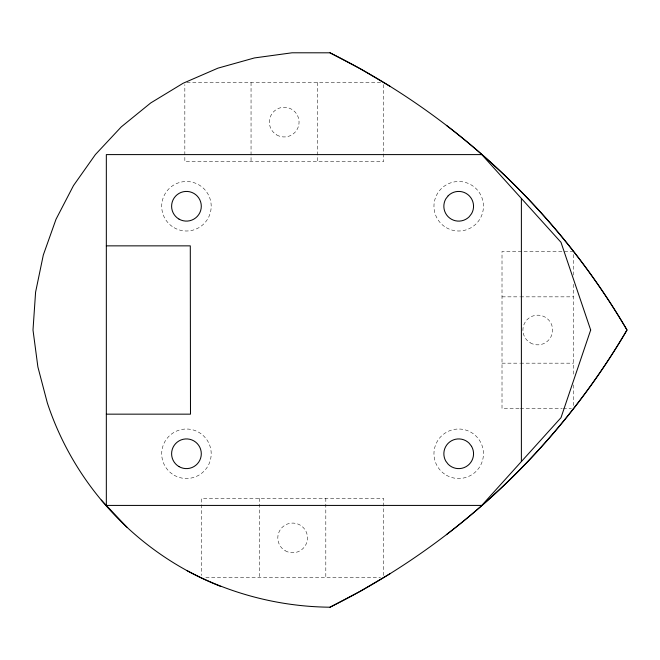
<?xml version="1.0" encoding="UTF-8"?>
<svg xmlns="http://www.w3.org/2000/svg" width="660" height="660" viewBox="0 0 660 660"><rect width="100%" height="100%" fill="white"/><g stroke="black" fill="none" stroke-linecap="round" stroke-linejoin="round"><path stroke-width="0.49" stroke-dasharray="3.3 2.47" d="M186.895 82.508L383.592 82.508M573.474 251.443L502.012 251.443L502.012 408.573L519.362 408.573M502.012 296.843L519.362 296.843M520.385 296.843L573.474 296.843M502.012 363.173L519.362 363.173M520.385 363.173L573.474 363.173M520.385 408.573L562.237 408.573M563.26 408.573L571.428 408.573M205.813 577.508L380.507 577.508M573.474 254.529L573.474 275.063M573.474 284.311L573.474 375.713M573.474 384.953L573.474 405.496M383.592 84.571L383.592 161.708L184.833 161.708L184.833 84.571M383.592 575.454L383.592 498.308L201.696 498.308L201.696 575.454M325.809 498.308L325.809 577.508M317.377 82.508L317.377 161.708M259.479 498.308L259.479 577.508M251.047 82.508L251.047 161.708M174.075 475.192A24.75 24.75 0 0 0 211.2 453.758A24.75 24.75 0 0 0 174.075 432.325A24.75 24.75 0 0 0 174.075 475.192M174.075 227.692A24.75 24.75 0 0 0 211.2 206.258A24.75 24.75 0 0 0 174.075 184.825A24.75 24.75 0 0 0 174.075 227.692M446.325 475.192A24.75 24.75 0 0 0 483.45 453.758A24.75 24.75 0 0 0 446.325 432.325A24.75 24.75 0 0 0 446.325 475.192M446.325 227.692A24.75 24.75 0 0 0 483.45 206.258A24.75 24.75 0 0 0 446.325 184.825A24.75 24.75 0 0 0 446.325 227.692M276.787 134.97A14.85 14.85 0 0 0 299.062 122.108A14.85 14.85 0 0 0 276.787 109.255A14.85 14.85 0 0 0 276.787 134.97M285.219 550.77A14.85 14.85 0 0 0 307.494 537.908A14.85 14.85 0 0 0 285.219 525.055A14.85 14.85 0 0 0 285.219 550.77M530.318 342.87A14.85 14.85 0 0 0 552.593 330.008A14.85 14.85 0 0 0 530.318 317.155A14.85 14.85 0 0 0 530.318 342.87"/><path stroke-width="0.99" d="M446.374 534.683C518.974 478.846 580.627 408.986 627 330.008C580.627 251.039 518.974 181.178 446.374 125.342M389.945 573.763L360.376 591.212L330 607.208C280.244 606.738 230.992 594.14 187.11 570.677M106.334 245.858L190.294 245.858L190.484 414.158L106.334 414.158M389.945 86.262L360.376 68.813L330 52.808L292.058 52.792L254.471 57.931L217.94 68.153L183.133 83.251L150.711 102.952L121.275 126.877L95.37 154.597L73.483 185.592L56.017 219.268L43.312 255.016L35.59 292.165L33 330.008L37.884 366.927L47.338 402.938A297.709 297.709 0 0 0 220.828 586.476M101.293 500.082L126.868 527.142M521.384 198.454L521.384 461.571M330 52.808A709.5 709.5 0 0 1 627 330.008A709.5 709.5 0 0 1 330 607.208M590.683 330.008L560.983 417.714L481.784 505.42L106.334 505.42L106.334 154.597L481.784 154.597L560.983 242.302L590.683 330.008M448.198 195.764L445.838 198.833A14.85 14.85 0 0 0 469.202 216.761L471.562 213.683A14.85 14.85 0 0 0 448.198 195.764M471.562 446.333L469.202 443.264A14.85 14.85 0 0 0 445.838 461.183L448.198 464.26A14.85 14.85 0 0 0 471.562 446.333M179.025 466.62A14.85 14.85 0 0 0 201.3 453.758A14.85 14.85 0 0 0 179.025 440.905A14.85 14.85 0 0 0 179.025 466.62M179.025 219.12A14.85 14.85 0 0 0 201.3 206.258A14.85 14.85 0 0 0 179.025 193.405A14.85 14.85 0 0 0 179.025 219.12"/></g></svg>
